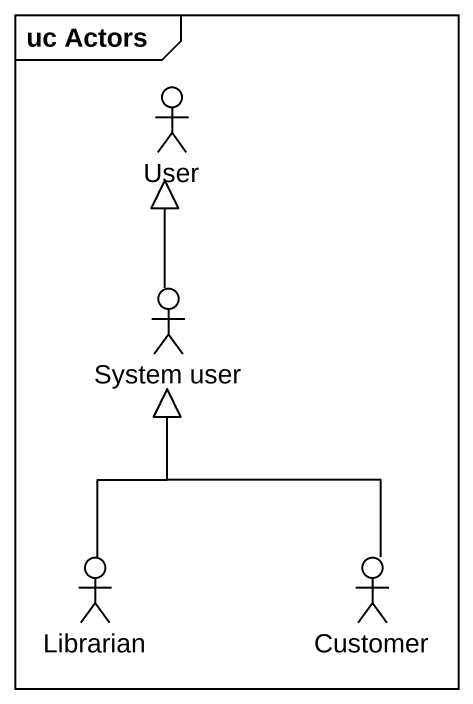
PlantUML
@startuml
mainframe uc Actors
actor User
actor "System user" as System_user
actor Librarian
actor Customer
System_user -up-|> User
Librarian -up-|> System_user
Customer -up-|> System_user
@enduml
